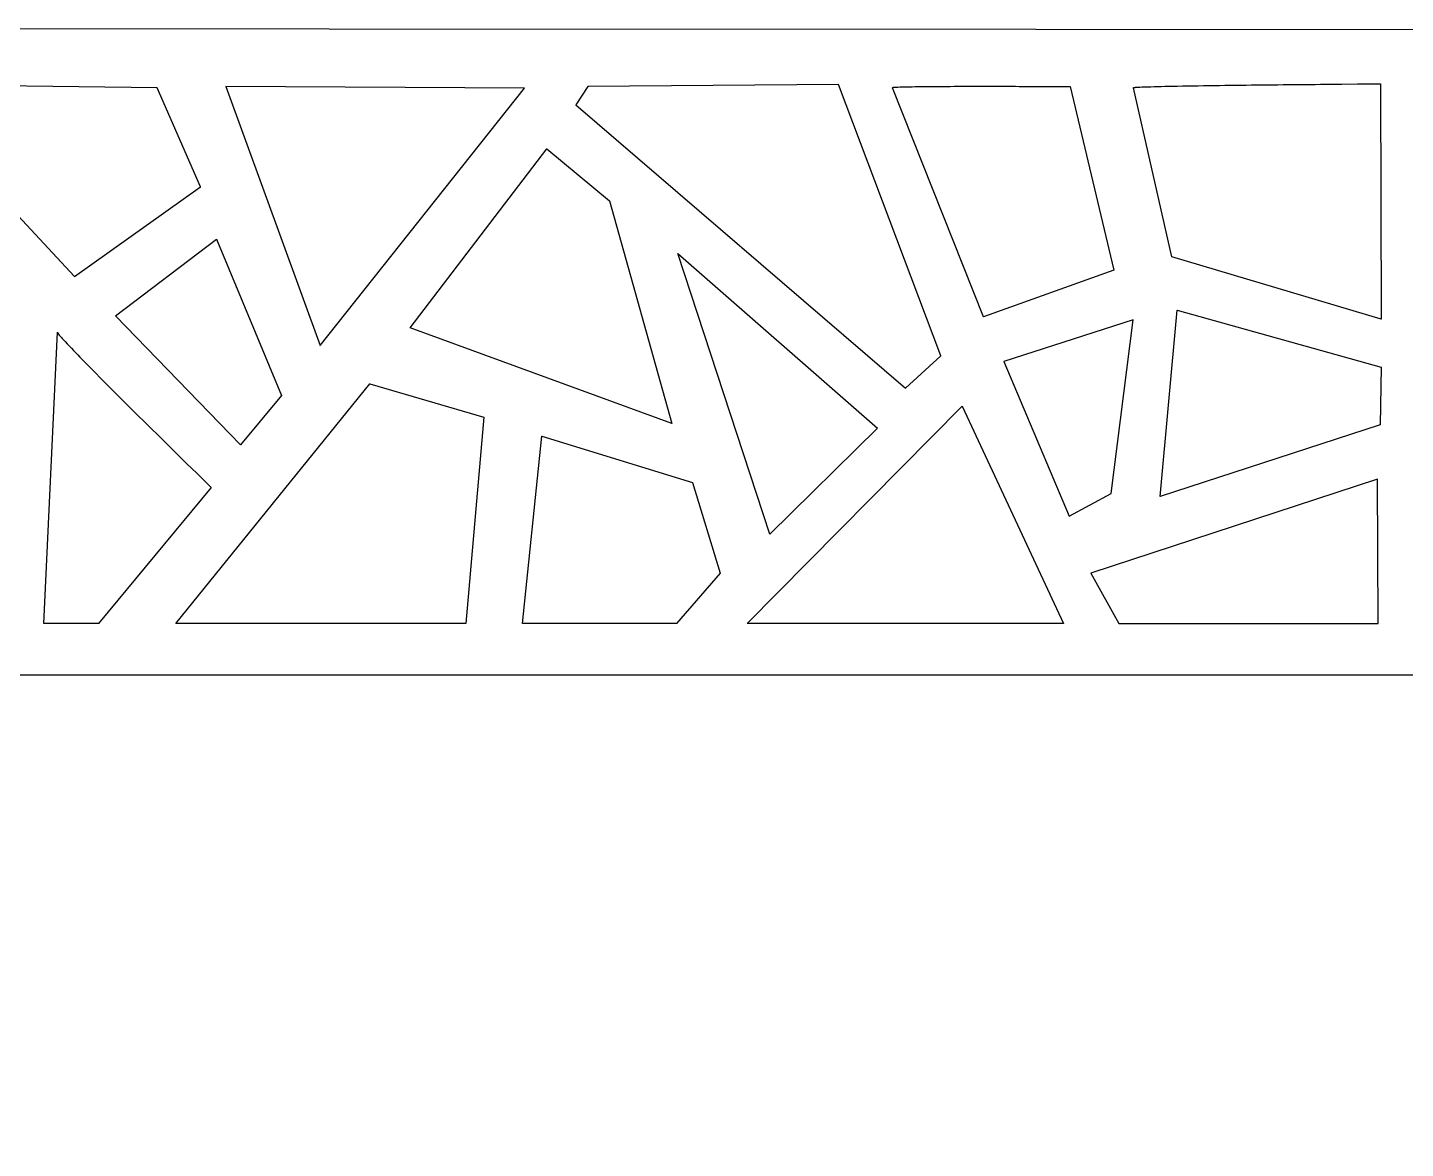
# Model space of a CAD drawing. Header units: centimetres. Extents: x -12.6 to 12.6, y -3.5 to 9.2.
# Drawn here: x 0.27 to 7.31, y -3.45 to 2.27 of the extents above; entities that cross this region are included whole.
import ezdxf

# ---------------------------------------------------------------- set-up
doc = ezdxf.new("R2010")
doc.units = ezdxf.units.CM
doc.header["$MEASUREMENT"] = 0

msp = doc.modelspace()

# ---------------------------------------------------------------- linework, layer by layer
at = {"color": 242}
for points, knots in [([(9.71681, -1.03813), (9.71681, -1.03813), (9.71681, -1.68893), (9.71681, -1.68893), (9.71681, -1.68893), (9.71681, -1.68893), (10.50429, -1.68893), (10.50429, -1.68893), (10.50429, -1.68893), (10.50429, -1.68893), (10.50429, -2.21057), (10.50429, -2.21057), (10.50429, -2.21057), (10.50429, -2.21057), (11.37797, -2.21057), (11.37797, -2.21057), (11.37797, -2.21057), (11.37797, -2.21057), (11.37797, -2.72474), (11.37797, -2.72474), (11.37797, -2.72474), (11.37797, -2.72474), (12.27171, -2.72474), (12.27171, -2.72474), (12.27171, -2.72474), (12.27171, -2.72474), (12.27171, -3.42096), (12.27171, -3.42096), (12.27171, -3.42096), (12.27171, -3.42096), (12.64448, -3.42096), (12.64448, -3.42096), (12.64448, -3.42096), (12.64448, -3.42096), (12.64448, -1.03813), (12.64448, -1.03813), (12.64448, -1.03813), (12.64448, -1.03813), (12.64448, -0.84156), (12.64448, -0.84156), (12.64448, -0.84156), (12.64448, -0.84156), (12.64448, 1.9979), (12.64448, 1.9979), (12.64448, 1.9979), (12.64448, 1.9979), (12.64448, 2.26964), (12.64448, 2.26964), (12.64448, 2.26964), (12.64448, 2.26964), (12.64448, 2.25736), (12.64448, 2.25736), (12.64448, 2.25736), (12.64448, 2.25736), (-12.63104, 2.26964), (-12.63104, 2.26964), (-12.63104, 2.26964), (-12.63104, 2.26964), (-12.63104, 1.9979), (-12.63104, 1.9979), (-12.63104, 1.9979), (-12.63104, 1.9979), (-12.63104, -0.84156), (-12.63104, -0.84156), (-12.63104, -0.84156), (-12.63104, -0.84156), (-12.63104, -1.03813), (-12.63104, -1.03813), (-12.63104, -1.03813), (-12.63104, -1.03813), (-12.63104, -3.45483), (-12.63104, -3.45483), (-12.63104, -3.45483), (-12.63104, -3.45483), (-12.25827, -3.45483), (-12.25827, -3.45483), (-12.25827, -3.45483), (-12.25827, -3.45483), (-12.25827, -2.72973), (-12.25827, -2.72973), (-12.25827, -2.72973), (-12.25827, -2.72973), (-11.35615, -2.72973), (-11.35615, -2.72973), (-11.35615, -2.72973), (-11.35615, -2.72973), (-11.35615, -2.21556), (-11.35615, -2.21556), (-11.35615, -2.21556), (-11.35615, -2.21556), (-10.49083, -2.21556), (-10.49083, -2.21556), (-10.49083, -2.21556), (-10.49083, -2.21556), (-10.49083, -1.66258), (-10.49083, -1.66258), (-10.49083, -1.66258), (-10.49083, -1.66258), (-9.68624, -1.66258), (-9.68624, -1.66258), (-9.68624, -1.66258), (-9.68624, -1.66258), (-9.68624, -1.03813), (-9.68624, -1.03813), (-9.68624, -1.03813), (-9.68624, -1.03813), (9.71681, -1.03813), (9.71681, -1.03813), (9.71681, -1.03813), (9.71681, -1.03813), (9.71681, -1.03813), (9.71681, -1.03813)], [0, 0, 0, 0, 0.0344828, 0.0344828, 0.0344828, 0.0344828, 0.0689655, 0.0689655, 0.0689655, 0.0689655, 0.1034483, 0.1034483, 0.1034483, 0.1034483, 0.137931, 0.137931, 0.137931, 0.137931, 0.1724138, 0.1724138, 0.1724138, 0.1724138, 0.2068966, 0.2068966, 0.2068966, 0.2068966, 0.2413793, 0.2413793, 0.2413793, 0.2413793, 0.2758621, 0.2758621, 0.2758621, 0.2758621, 0.3103448, 0.3103448, 0.3103448, 0.3103448, 0.3448276, 0.3448276, 0.3448276, 0.3448276, 0.3793103, 0.3793103, 0.3793103, 0.3793103, 0.4137931, 0.4137931, 0.4137931, 0.4137931, 0.4482759, 0.4482759, 0.4482759, 0.4482759, 0.4827586, 0.4827586, 0.4827586, 0.4827586, 0.5172414, 0.5172414, 0.5172414, 0.5172414, 0.5517241, 0.5517241, 0.5517241, 0.5517241, 0.5862069, 0.5862069, 0.5862069, 0.5862069, 0.6206897, 0.6206897, 0.6206897, 0.6206897, 0.6551724, 0.6551724, 0.6551724, 0.6551724, 0.6896552, 0.6896552, 0.6896552, 0.6896552, 0.7241379, 0.7241379, 0.7241379, 0.7241379, 0.7586207, 0.7586207, 0.7586207, 0.7586207, 0.7931034, 0.7931034, 0.7931034, 0.7931034, 0.8275862, 0.8275862, 0.8275862, 0.8275862, 0.862069, 0.862069, 0.862069, 0.862069, 0.8965517, 0.8965517, 0.8965517, 0.8965517, 0.9310345, 0.9310345, 0.9310345, 0.9310345, 1, 1, 1, 1]), ([(-0.39991, 1.97816), (-0.39991, 1.97816), (0.93515, 1.96127), (0.93515, 1.96127), (0.93515, 1.96127), (0.93515, 1.96127), (1.15677, 1.45604), (1.15677, 1.45604), (1.15677, 1.45604), (1.15677, 1.45604), (0.5131, 0.99771), (0.5131, 0.99771), (0.5131, 0.99771), (0.5131, 0.99771), (-0.39991, 1.97816), (-0.39991, 1.97816)], [0, 0, 0, 0, 0.2, 0.2, 0.2, 0.2, 0.4, 0.4, 0.4, 0.4, 0.6, 0.6, 0.6, 0.6, 1, 1, 1, 1]), ([(3.13528, 1.96933), (3.13528, 1.96933), (4.41596, 1.97816), (4.41596, 1.97816), (4.41596, 1.97816), (4.41596, 1.97816), (4.93811, 0.59301), (4.93811, 0.59301), (4.93811, 0.59301), (4.93811, 0.59301), (4.7573, 0.42836), (4.7573, 0.42836), (4.7573, 0.42836), (4.7573, 0.42836), (3.07375, 1.87563), (3.07375, 1.87563), (3.07375, 1.87563), (3.07375, 1.87563), (3.13528, 1.96933), (3.13528, 1.96933)], [0, 0, 0, 0, 0.1666667, 0.1666667, 0.1666667, 0.1666667, 0.3333333, 0.3333333, 0.3333333, 0.3333333, 0.5, 0.5, 0.5, 0.5, 0.6666667, 0.6666667, 0.6666667, 0.6666667, 1, 1, 1, 1]), ([(5.92177, 1.96264), (5.92177, 1.96264), (6.11852, 1.09857), (6.11852, 1.09857), (6.11852, 1.09857), (6.11852, 1.09857), (7.18784, 0.78023), (7.18784, 0.78023), (7.18784, 0.78023), (7.18784, 0.78023), (7.18394, 1.98237), (7.18394, 1.98237), (7.18394, 1.98237), (7.18394, 1.98237), (7.1296, 1.98198), (7.1296, 1.98198), (7.1296, 1.98198), (7.1296, 1.98198), (7.06724, 1.9815), (7.06724, 1.9815), (7.06724, 1.9815), (7.06724, 1.9815), (6.98636, 1.98085), (6.98636, 1.98085), (6.98636, 1.98085), (6.84154, 1.97969), (6.69672, 1.9783), (6.5519, 1.97668), (6.5519, 1.97668), (6.40723, 1.97506), (6.26256, 1.97297), (6.11791, 1.97042), (6.11791, 1.97042), (6.07035, 1.96946), (6.02281, 1.96822), (5.97527, 1.96668), (5.97527, 1.96668), (5.96201, 1.96618), (5.94876, 1.96552), (5.93552, 1.96469), (5.93552, 1.96469), (5.93379, 1.96457), (5.93206, 1.96443), (5.93033, 1.96428), (5.93033, 1.96428), (5.92861, 1.96413), (5.92688, 1.96393), (5.92516, 1.96367), (5.92516, 1.96367), (5.92516, 1.96367), (5.92257, 1.96316), (5.92257, 1.96316), (5.92257, 1.96316), (5.92257, 1.96316), (5.92177, 1.96264), (5.92177, 1.96264)], [0, 0, 0, 0, 0.0666667, 0.0666667, 0.0666667, 0.0666667, 0.1333333, 0.1333333, 0.1333333, 0.1333333, 0.2, 0.2, 0.2, 0.2, 0.2666667, 0.2666667, 0.2666667, 0.2666667, 0.3333333, 0.3333333, 0.3333333, 0.3333333, 0.4, 0.4, 0.4, 0.4, 0.4666667, 0.4666667, 0.4666667, 0.4666667, 0.5333333, 0.5333333, 0.5333333, 0.5333333, 0.6, 0.6, 0.6, 0.6, 0.6666667, 0.6666667, 0.6666667, 0.6666667, 0.7333333, 0.7333333, 0.7333333, 0.7333333, 0.8, 0.8, 0.8, 0.8, 0.8666667, 0.8666667, 0.8666667, 0.8666667, 1, 1, 1, 1]), ([(1.28564, 1.96933), (1.28564, 1.96933), (2.81067, 1.96049), (2.81067, 1.96049), (2.81067, 1.96049), (2.81067, 1.96049), (1.76722, 0.64632), (1.76722, 0.64632), (1.76722, 0.64632), (1.76722, 0.64632), (1.28564, 1.96933), (1.28564, 1.96933)], [0, 0, 0, 0, 0.25, 0.25, 0.25, 0.25, 0.5, 0.5, 0.5, 0.5, 1, 1, 1, 1]), ([(4.69042, 1.96264), (4.69042, 1.96264), (5.15662, 0.79161), (5.15662, 0.79161), (5.15662, 0.79161), (5.15662, 0.79161), (5.82192, 1.03036), (5.82192, 1.03036), (5.82192, 1.03036), (5.82192, 1.03036), (5.59891, 1.96832), (5.59891, 1.96832), (5.59891, 1.96832), (5.59891, 1.96832), (5.55969, 1.96855), (5.55969, 1.96855), (5.55969, 1.96855), (5.55969, 1.96855), (5.51468, 1.96879), (5.51468, 1.96879), (5.51468, 1.96879), (5.51468, 1.96879), (5.45631, 1.96906), (5.45631, 1.96906), (5.45631, 1.96906), (5.35186, 1.96952), (5.2474, 1.96977), (5.14294, 1.96982), (5.14294, 1.96982), (5.03876, 1.96983), (4.93459, 1.96936), (4.83042, 1.96841), (4.83042, 1.96841), (4.79632, 1.96798), (4.76222, 1.96724), (4.72813, 1.9662), (4.72813, 1.9662), (4.7222, 1.96598), (4.71626, 1.9658), (4.71032, 1.96567), (4.71032, 1.96567), (4.70437, 1.96554), (4.69845, 1.96487), (4.69262, 1.96367), (4.69262, 1.96367), (4.69262, 1.96367), (4.69042, 1.96264), (4.69042, 1.96264)], [0, 0, 0, 0, 0.0769231, 0.0769231, 0.0769231, 0.0769231, 0.1538462, 0.1538462, 0.1538462, 0.1538462, 0.2307692, 0.2307692, 0.2307692, 0.2307692, 0.3076923, 0.3076923, 0.3076923, 0.3076923, 0.3846154, 0.3846154, 0.3846154, 0.3846154, 0.4615385, 0.4615385, 0.4615385, 0.4615385, 0.5384615, 0.5384615, 0.5384615, 0.5384615, 0.6153846, 0.6153846, 0.6153846, 0.6153846, 0.6923077, 0.6923077, 0.6923077, 0.6923077, 0.7692308, 0.7692308, 0.7692308, 0.7692308, 0.8461538, 0.8461538, 0.8461538, 0.8461538, 1, 1, 1, 1]), ([(2.92573, 1.6511), (2.92573, 1.6511), (2.22787, 0.73629), (2.22787, 0.73629), (2.22787, 0.73629), (2.22787, 0.73629), (3.56316, 0.24766), (3.56316, 0.24766), (3.56316, 0.24766), (3.56316, 0.24766), (3.24567, 1.38424), (3.24567, 1.38424), (3.24567, 1.38424), (3.24567, 1.38424), (2.92573, 1.6511), (2.92573, 1.6511)], [0, 0, 0, 0, 0.2, 0.2, 0.2, 0.2, 0.4, 0.4, 0.4, 0.4, 0.6, 0.6, 0.6, 0.6, 1, 1, 1, 1]), ([(1.23814, 1.18857), (1.23814, 1.18857), (0.72223, 0.79676), (0.72223, 0.79676), (0.72223, 0.79676), (0.72223, 0.79676), (1.35988, 0.1381), (1.35988, 0.1381), (1.35988, 0.1381), (1.35988, 0.1381), (1.56924, 0.39018), (1.56924, 0.39018), (1.56924, 0.39018), (1.56924, 0.39018), (1.23814, 1.18857), (1.23814, 1.18857)], [0, 0, 0, 0, 0.2, 0.2, 0.2, 0.2, 0.4, 0.4, 0.4, 0.4, 0.6, 0.6, 0.6, 0.6, 1, 1, 1, 1]), ([(3.59378, 1.11563), (3.59378, 1.11563), (4.06514, -0.31689), (4.06514, -0.31689), (4.06514, -0.31689), (4.06514, -0.31689), (4.614, 0.22314), (4.614, 0.22314), (4.614, 0.22314), (4.614, 0.22314), (3.59378, 1.11563), (3.59378, 1.11563)], [0, 0, 0, 0, 0.25, 0.25, 0.25, 0.25, 0.5, 0.5, 0.5, 0.5, 1, 1, 1, 1]), ([(5.25972, 0.56422), (5.25972, 0.56422), (5.91996, 0.77682), (5.91996, 0.77682), (5.91996, 0.77682), (5.91996, 0.77682), (5.8086, -0.10914), (5.8086, -0.10914), (5.8086, -0.10914), (5.8086, -0.10914), (5.59458, -0.22519), (5.59458, -0.22519), (5.59458, -0.22519), (5.59458, -0.22519), (5.25972, 0.56422), (5.25972, 0.56422)], [0, 0, 0, 0, 0.2, 0.2, 0.2, 0.2, 0.4, 0.4, 0.4, 0.4, 0.6, 0.6, 0.6, 0.6, 1, 1, 1, 1]), ([(6.14472, 0.82571), (6.14472, 0.82571), (6.05949, -0.1246), (6.05949, -0.1246), (6.05949, -0.1246), (6.05949, -0.1246), (7.18263, 0.24019), (7.18263, 0.24019), (7.18263, 0.24019), (7.18263, 0.24019), (7.18797, 0.5358), (7.18797, 0.5358), (7.18797, 0.5358), (7.18797, 0.5358), (6.14472, 0.82571), (6.14472, 0.82571)], [0, 0, 0, 0, 0.2, 0.2, 0.2, 0.2, 0.4, 0.4, 0.4, 0.4, 0.6, 0.6, 0.6, 0.6, 1, 1, 1, 1]), ([(0.42554, 0.71471), (0.42554, 0.71471), (0.35511, -0.77446), (0.35511, -0.77446), (0.35511, -0.77446), (0.35511, -0.77446), (0.63418, -0.77446), (0.63418, -0.77446), (0.63418, -0.77446), (0.63418, -0.77446), (1.21073, -0.07905), (1.21073, -0.07905), (1.21073, -0.07905), (1.21073, -0.07905), (1.20169, -0.07023), (1.20169, -0.07023), (1.20169, -0.07023), (1.20169, -0.07023), (1.17617, -0.04529), (1.17617, -0.04529), (1.17617, -0.04529), (1.17617, -0.04529), (1.13655, -0.00652), (1.13655, -0.00652), (1.13655, -0.00652), (1.13655, -0.00652), (1.1122, 0.01733), (1.1122, 0.01733), (1.1122, 0.01733), (1.1122, 0.01733), (1.08523, 0.04377), (1.08523, 0.04377), (1.08523, 0.04377), (0.9934, 0.13377), (0.90186, 0.22406), (0.81061, 0.31466), (0.81061, 0.31466), (0.71974, 0.40489), (0.62945, 0.49571), (0.53976, 0.58712), (0.53976, 0.58712), (0.51063, 0.61711), (0.48188, 0.64746), (0.45352, 0.67818), (0.45352, 0.67818), (0.44842, 0.68383), (0.44313, 0.68932), (0.43766, 0.69462), (0.43766, 0.69462), (0.43212, 0.69998), (0.42784, 0.7065), (0.42511, 0.7137), (0.42511, 0.7137), (0.42496, 0.7141), (0.42515, 0.71454), (0.42554, 0.71471)], [0, 0, 0, 0, 0.0666667, 0.0666667, 0.0666667, 0.0666667, 0.1333333, 0.1333333, 0.1333333, 0.1333333, 0.2, 0.2, 0.2, 0.2, 0.2666667, 0.2666667, 0.2666667, 0.2666667, 0.3333333, 0.3333333, 0.3333333, 0.3333333, 0.4, 0.4, 0.4, 0.4, 0.4666667, 0.4666667, 0.4666667, 0.4666667, 0.5333333, 0.5333333, 0.5333333, 0.5333333, 0.6, 0.6, 0.6, 0.6, 0.6666667, 0.6666667, 0.6666667, 0.6666667, 0.7333333, 0.7333333, 0.7333333, 0.7333333, 0.8, 0.8, 0.8, 0.8, 0.8666667, 0.8666667, 0.8666667, 0.8666667, 1, 1, 1, 1]), ([(2.0204, 0.45079), (2.0204, 0.45079), (1.03051, -0.77446), (1.03051, -0.77446), (1.03051, -0.77446), (1.03051, -0.77446), (2.51082, -0.77446), (2.51082, -0.77446), (2.51082, -0.77446), (2.51082, -0.77446), (2.60397, 0.28063), (2.60397, 0.28063), (2.60397, 0.28063), (2.60397, 0.28063), (2.0204, 0.45079), (2.0204, 0.45079)], [0, 0, 0, 0, 0.2, 0.2, 0.2, 0.2, 0.4, 0.4, 0.4, 0.4, 0.6, 0.6, 0.6, 0.6, 1, 1, 1, 1]), ([(5.04663, 0.33683), (5.04663, 0.33683), (3.94924, -0.77446), (3.94924, -0.77446), (3.94924, -0.77446), (3.94924, -0.77446), (5.56565, -0.77446), (5.56565, -0.77446), (5.56565, -0.77446), (5.56565, -0.77446), (5.04663, 0.33683), (5.04663, 0.33683)], [0, 0, 0, 0, 0.25, 0.25, 0.25, 0.25, 0.5, 0.5, 0.5, 0.5, 1, 1, 1, 1]), ([(2.90027, 0.18299), (2.90027, 0.18299), (2.80131, -0.77446), (2.80131, -0.77446), (2.80131, -0.77446), (2.80131, -0.77446), (3.58838, -0.77446), (3.58838, -0.77446), (3.58838, -0.77446), (3.58838, -0.77446), (3.81132, -0.51735), (3.81132, -0.51735), (3.81132, -0.51735), (3.81132, -0.51735), (3.66903, -0.05388), (3.66903, -0.05388), (3.66903, -0.05388), (3.66903, -0.05388), (2.90027, 0.18299), (2.90027, 0.18299)], [0, 0, 0, 0, 0.1666667, 0.1666667, 0.1666667, 0.1666667, 0.3333333, 0.3333333, 0.3333333, 0.3333333, 0.5, 0.5, 0.5, 0.5, 0.6666667, 0.6666667, 0.6666667, 0.6666667, 1, 1, 1, 1]), ([(5.70525, -0.51741), (5.70525, -0.51741), (7.16958, -0.03702), (7.16958, -0.03702), (7.16958, -0.03702), (7.16958, -0.03702), (7.17281, -0.77446), (7.17281, -0.77446), (7.17281, -0.77446), (7.17281, -0.77446), (5.8472, -0.77446), (5.8472, -0.77446), (5.8472, -0.77446), (5.8472, -0.77446), (5.70525, -0.51741), (5.70525, -0.51741)], [0, 0, 0, 0, 0.2, 0.2, 0.2, 0.2, 0.4, 0.4, 0.4, 0.4, 0.6, 0.6, 0.6, 0.6, 1, 1, 1, 1])]:
    msp.add_open_spline(points, degree=3, knots=knots, dxfattribs=at)
at = {"color": 242, "lineweight": 9}
for points, knots in [([(9.71681, -1.03813), (9.71681, -1.03813), (9.71681, -1.68893), (9.71681, -1.68893), (9.71681, -1.68893), (9.71681, -1.68893), (10.50429, -1.68893), (10.50429, -1.68893), (10.50429, -1.68893), (10.50429, -1.68893), (10.50429, -2.21057), (10.50429, -2.21057), (10.50429, -2.21057), (10.50429, -2.21057), (11.37797, -2.21057), (11.37797, -2.21057), (11.37797, -2.21057), (11.37797, -2.21057), (11.37797, -2.72474), (11.37797, -2.72474), (11.37797, -2.72474), (11.37797, -2.72474), (12.27171, -2.72474), (12.27171, -2.72474), (12.27171, -2.72474), (12.27171, -2.72474), (12.27171, -3.42096), (12.27171, -3.42096), (12.27171, -3.42096), (12.27171, -3.42096), (12.64448, -3.42096), (12.64448, -3.42096), (12.64448, -3.42096), (12.64448, -3.42096), (12.64448, -1.03813), (12.64448, -1.03813), (12.64448, -1.03813), (12.64448, -1.03813), (12.64448, -0.84156), (12.64448, -0.84156), (12.64448, -0.84156), (12.64448, -0.84156), (12.64448, 1.9979), (12.64448, 1.9979), (12.64448, 1.9979), (12.64448, 1.9979), (12.64448, 2.26964), (12.64448, 2.26964), (12.64448, 2.26964), (12.64448, 2.26964), (12.64448, 2.25736), (12.64448, 2.25736), (12.64448, 2.25736), (12.64448, 2.25736), (-12.63104, 2.26964), (-12.63104, 2.26964), (-12.63104, 2.26964), (-12.63104, 2.26964), (-12.63104, 1.9979), (-12.63104, 1.9979), (-12.63104, 1.9979), (-12.63104, 1.9979), (-12.63104, -0.84156), (-12.63104, -0.84156), (-12.63104, -0.84156), (-12.63104, -0.84156), (-12.63104, -1.03813), (-12.63104, -1.03813), (-12.63104, -1.03813), (-12.63104, -1.03813), (-12.63104, -3.45483), (-12.63104, -3.45483), (-12.63104, -3.45483), (-12.63104, -3.45483), (-12.25827, -3.45483), (-12.25827, -3.45483), (-12.25827, -3.45483), (-12.25827, -3.45483), (-12.25827, -2.72973), (-12.25827, -2.72973), (-12.25827, -2.72973), (-12.25827, -2.72973), (-11.35615, -2.72973), (-11.35615, -2.72973), (-11.35615, -2.72973), (-11.35615, -2.72973), (-11.35615, -2.21556), (-11.35615, -2.21556), (-11.35615, -2.21556), (-11.35615, -2.21556), (-10.49083, -2.21556), (-10.49083, -2.21556), (-10.49083, -2.21556), (-10.49083, -2.21556), (-10.49083, -1.66258), (-10.49083, -1.66258), (-10.49083, -1.66258), (-10.49083, -1.66258), (-9.68624, -1.66258), (-9.68624, -1.66258), (-9.68624, -1.66258), (-9.68624, -1.66258), (-9.68624, -1.03813), (-9.68624, -1.03813), (-9.68624, -1.03813), (-9.68624, -1.03813), (9.71681, -1.03813), (9.71681, -1.03813)], [0, 0, 0, 0, 0.0357143, 0.0357143, 0.0357143, 0.0357143, 0.0714286, 0.0714286, 0.0714286, 0.0714286, 0.1071429, 0.1071429, 0.1071429, 0.1071429, 0.1428571, 0.1428571, 0.1428571, 0.1428571, 0.1785714, 0.1785714, 0.1785714, 0.1785714, 0.2142857, 0.2142857, 0.2142857, 0.2142857, 0.25, 0.25, 0.25, 0.25, 0.2857143, 0.2857143, 0.2857143, 0.2857143, 0.3214286, 0.3214286, 0.3214286, 0.3214286, 0.3571429, 0.3571429, 0.3571429, 0.3571429, 0.3928571, 0.3928571, 0.3928571, 0.3928571, 0.4285714, 0.4285714, 0.4285714, 0.4285714, 0.4642857, 0.4642857, 0.4642857, 0.4642857, 0.5, 0.5, 0.5, 0.5, 0.5357143, 0.5357143, 0.5357143, 0.5357143, 0.5714286, 0.5714286, 0.5714286, 0.5714286, 0.6071429, 0.6071429, 0.6071429, 0.6071429, 0.6428571, 0.6428571, 0.6428571, 0.6428571, 0.6785714, 0.6785714, 0.6785714, 0.6785714, 0.7142857, 0.7142857, 0.7142857, 0.7142857, 0.75, 0.75, 0.75, 0.75, 0.7857143, 0.7857143, 0.7857143, 0.7857143, 0.8214286, 0.8214286, 0.8214286, 0.8214286, 0.8571429, 0.8571429, 0.8571429, 0.8571429, 0.8928571, 0.8928571, 0.8928571, 0.8928571, 0.9285714, 0.9285714, 0.9285714, 0.9285714, 1, 1, 1, 1]), ([(-0.39991, 1.97816), (-0.39991, 1.97816), (0.93515, 1.96127), (0.93515, 1.96127), (0.93515, 1.96127), (0.93515, 1.96127), (1.15677, 1.45604), (1.15677, 1.45604), (1.15677, 1.45604), (1.15677, 1.45604), (0.5131, 0.99771), (0.5131, 0.99771), (0.5131, 0.99771), (0.5131, 0.99771), (-0.39991, 1.97816), (-0.39991, 1.97816)], [0, 0, 0, 0, 0.2, 0.2, 0.2, 0.2, 0.4, 0.4, 0.4, 0.4, 0.6, 0.6, 0.6, 0.6, 1, 1, 1, 1]), ([(3.13528, 1.96933), (3.13528, 1.96933), (4.41596, 1.97816), (4.41596, 1.97816), (4.41596, 1.97816), (4.41596, 1.97816), (4.93811, 0.59301), (4.93811, 0.59301), (4.93811, 0.59301), (4.93811, 0.59301), (4.7573, 0.42836), (4.7573, 0.42836), (4.7573, 0.42836), (4.7573, 0.42836), (3.07375, 1.87563), (3.07375, 1.87563), (3.07375, 1.87563), (3.07375, 1.87563), (3.13528, 1.96933), (3.13528, 1.96933)], [0, 0, 0, 0, 0.1666667, 0.1666667, 0.1666667, 0.1666667, 0.3333333, 0.3333333, 0.3333333, 0.3333333, 0.5, 0.5, 0.5, 0.5, 0.6666667, 0.6666667, 0.6666667, 0.6666667, 1, 1, 1, 1]), ([(5.92177, 1.96264), (5.92177, 1.96264), (6.11852, 1.09857), (6.11852, 1.09857), (6.11852, 1.09857), (6.11852, 1.09857), (7.18784, 0.78023), (7.18784, 0.78023), (7.18784, 0.78023), (7.18784, 0.78023), (7.18394, 1.98237), (7.18394, 1.98237), (7.18394, 1.98237), (7.18394, 1.98237), (7.1296, 1.98198), (7.1296, 1.98198), (7.1296, 1.98198), (7.1296, 1.98198), (7.06724, 1.9815), (7.06724, 1.9815), (7.06724, 1.9815), (7.06724, 1.9815), (6.98636, 1.98085), (6.98636, 1.98085), (6.98636, 1.98085), (6.84154, 1.97969), (6.69672, 1.9783), (6.5519, 1.97668), (6.5519, 1.97668), (6.40723, 1.97506), (6.26256, 1.97297), (6.11791, 1.97042), (6.11791, 1.97042), (6.07035, 1.96946), (6.02281, 1.96822), (5.97527, 1.96668), (5.97527, 1.96668), (5.96201, 1.96618), (5.94876, 1.96552), (5.93552, 1.96469), (5.93552, 1.96469), (5.93379, 1.96457), (5.93206, 1.96443), (5.93033, 1.96428), (5.93033, 1.96428), (5.92861, 1.96413), (5.92688, 1.96393), (5.92516, 1.96367), (5.92516, 1.96367), (5.92516, 1.96367), (5.92257, 1.96316), (5.92257, 1.96316), (5.92257, 1.96316), (5.92257, 1.96316), (5.92177, 1.96264), (5.92177, 1.96264)], [0, 0, 0, 0, 0.0666667, 0.0666667, 0.0666667, 0.0666667, 0.1333333, 0.1333333, 0.1333333, 0.1333333, 0.2, 0.2, 0.2, 0.2, 0.2666667, 0.2666667, 0.2666667, 0.2666667, 0.3333333, 0.3333333, 0.3333333, 0.3333333, 0.4, 0.4, 0.4, 0.4, 0.4666667, 0.4666667, 0.4666667, 0.4666667, 0.5333333, 0.5333333, 0.5333333, 0.5333333, 0.6, 0.6, 0.6, 0.6, 0.6666667, 0.6666667, 0.6666667, 0.6666667, 0.7333333, 0.7333333, 0.7333333, 0.7333333, 0.8, 0.8, 0.8, 0.8, 0.8666667, 0.8666667, 0.8666667, 0.8666667, 1, 1, 1, 1]), ([(1.28564, 1.96933), (1.28564, 1.96933), (2.81067, 1.96049), (2.81067, 1.96049), (2.81067, 1.96049), (2.81067, 1.96049), (1.76722, 0.64632), (1.76722, 0.64632), (1.76722, 0.64632), (1.76722, 0.64632), (1.28564, 1.96933), (1.28564, 1.96933)], [0, 0, 0, 0, 0.25, 0.25, 0.25, 0.25, 0.5, 0.5, 0.5, 0.5, 1, 1, 1, 1]), ([(4.69042, 1.96264), (4.69042, 1.96264), (5.15662, 0.79161), (5.15662, 0.79161), (5.15662, 0.79161), (5.15662, 0.79161), (5.82192, 1.03036), (5.82192, 1.03036), (5.82192, 1.03036), (5.82192, 1.03036), (5.59891, 1.96832), (5.59891, 1.96832), (5.59891, 1.96832), (5.59891, 1.96832), (5.55969, 1.96855), (5.55969, 1.96855), (5.55969, 1.96855), (5.55969, 1.96855), (5.51468, 1.96879), (5.51468, 1.96879), (5.51468, 1.96879), (5.51468, 1.96879), (5.45631, 1.96906), (5.45631, 1.96906), (5.45631, 1.96906), (5.35186, 1.96952), (5.2474, 1.96977), (5.14294, 1.96982), (5.14294, 1.96982), (5.03876, 1.96983), (4.93459, 1.96936), (4.83042, 1.96841), (4.83042, 1.96841), (4.79632, 1.96798), (4.76222, 1.96724), (4.72813, 1.9662), (4.72813, 1.9662), (4.7222, 1.96598), (4.71626, 1.9658), (4.71032, 1.96567), (4.71032, 1.96567), (4.70437, 1.96554), (4.69845, 1.96487), (4.69262, 1.96367), (4.69262, 1.96367), (4.69262, 1.96367), (4.69042, 1.96264), (4.69042, 1.96264)], [0, 0, 0, 0, 0.0769231, 0.0769231, 0.0769231, 0.0769231, 0.1538462, 0.1538462, 0.1538462, 0.1538462, 0.2307692, 0.2307692, 0.2307692, 0.2307692, 0.3076923, 0.3076923, 0.3076923, 0.3076923, 0.3846154, 0.3846154, 0.3846154, 0.3846154, 0.4615385, 0.4615385, 0.4615385, 0.4615385, 0.5384615, 0.5384615, 0.5384615, 0.5384615, 0.6153846, 0.6153846, 0.6153846, 0.6153846, 0.6923077, 0.6923077, 0.6923077, 0.6923077, 0.7692308, 0.7692308, 0.7692308, 0.7692308, 0.8461538, 0.8461538, 0.8461538, 0.8461538, 1, 1, 1, 1]), ([(2.92573, 1.6511), (2.92573, 1.6511), (2.22787, 0.73629), (2.22787, 0.73629), (2.22787, 0.73629), (2.22787, 0.73629), (3.56316, 0.24766), (3.56316, 0.24766), (3.56316, 0.24766), (3.56316, 0.24766), (3.24567, 1.38424), (3.24567, 1.38424), (3.24567, 1.38424), (3.24567, 1.38424), (2.92573, 1.6511), (2.92573, 1.6511)], [0, 0, 0, 0, 0.2, 0.2, 0.2, 0.2, 0.4, 0.4, 0.4, 0.4, 0.6, 0.6, 0.6, 0.6, 1, 1, 1, 1]), ([(1.23814, 1.18857), (1.23814, 1.18857), (0.72223, 0.79676), (0.72223, 0.79676), (0.72223, 0.79676), (0.72223, 0.79676), (1.35988, 0.1381), (1.35988, 0.1381), (1.35988, 0.1381), (1.35988, 0.1381), (1.56924, 0.39018), (1.56924, 0.39018), (1.56924, 0.39018), (1.56924, 0.39018), (1.23814, 1.18857), (1.23814, 1.18857)], [0, 0, 0, 0, 0.2, 0.2, 0.2, 0.2, 0.4, 0.4, 0.4, 0.4, 0.6, 0.6, 0.6, 0.6, 1, 1, 1, 1]), ([(3.59378, 1.11563), (3.59378, 1.11563), (4.06514, -0.31689), (4.06514, -0.31689), (4.06514, -0.31689), (4.06514, -0.31689), (4.614, 0.22314), (4.614, 0.22314), (4.614, 0.22314), (4.614, 0.22314), (3.59378, 1.11563), (3.59378, 1.11563)], [0, 0, 0, 0, 0.25, 0.25, 0.25, 0.25, 0.5, 0.5, 0.5, 0.5, 1, 1, 1, 1]), ([(5.25972, 0.56422), (5.25972, 0.56422), (5.91996, 0.77682), (5.91996, 0.77682), (5.91996, 0.77682), (5.91996, 0.77682), (5.8086, -0.10914), (5.8086, -0.10914), (5.8086, -0.10914), (5.8086, -0.10914), (5.59458, -0.22519), (5.59458, -0.22519), (5.59458, -0.22519), (5.59458, -0.22519), (5.25972, 0.56422), (5.25972, 0.56422)], [0, 0, 0, 0, 0.2, 0.2, 0.2, 0.2, 0.4, 0.4, 0.4, 0.4, 0.6, 0.6, 0.6, 0.6, 1, 1, 1, 1]), ([(6.14472, 0.82571), (6.14472, 0.82571), (6.05949, -0.1246), (6.05949, -0.1246), (6.05949, -0.1246), (6.05949, -0.1246), (7.18263, 0.24019), (7.18263, 0.24019), (7.18263, 0.24019), (7.18263, 0.24019), (7.18797, 0.5358), (7.18797, 0.5358), (7.18797, 0.5358), (7.18797, 0.5358), (6.14472, 0.82571), (6.14472, 0.82571)], [0, 0, 0, 0, 0.2, 0.2, 0.2, 0.2, 0.4, 0.4, 0.4, 0.4, 0.6, 0.6, 0.6, 0.6, 1, 1, 1, 1]), ([(0.42554, 0.71471), (0.42554, 0.71471), (0.35511, -0.77446), (0.35511, -0.77446), (0.35511, -0.77446), (0.35511, -0.77446), (0.63418, -0.77446), (0.63418, -0.77446), (0.63418, -0.77446), (0.63418, -0.77446), (1.21073, -0.07905), (1.21073, -0.07905), (1.21073, -0.07905), (1.21073, -0.07905), (1.20169, -0.07023), (1.20169, -0.07023), (1.20169, -0.07023), (1.20169, -0.07023), (1.17617, -0.04529), (1.17617, -0.04529), (1.17617, -0.04529), (1.17617, -0.04529), (1.13655, -0.00652), (1.13655, -0.00652), (1.13655, -0.00652), (1.13655, -0.00652), (1.1122, 0.01733), (1.1122, 0.01733), (1.1122, 0.01733), (1.1122, 0.01733), (1.08523, 0.04377), (1.08523, 0.04377), (1.08523, 0.04377), (0.9934, 0.13377), (0.90186, 0.22406), (0.81061, 0.31466), (0.81061, 0.31466), (0.71974, 0.40489), (0.62945, 0.49571), (0.53976, 0.58712), (0.53976, 0.58712), (0.51063, 0.61711), (0.48188, 0.64746), (0.45352, 0.67818), (0.45352, 0.67818), (0.44842, 0.68383), (0.44313, 0.68932), (0.43766, 0.69462), (0.43766, 0.69462), (0.43212, 0.69998), (0.42784, 0.7065), (0.42511, 0.7137), (0.42511, 0.7137), (0.42496, 0.7141), (0.42515, 0.71454), (0.42554, 0.71471)], [0, 0, 0, 0, 0.0666667, 0.0666667, 0.0666667, 0.0666667, 0.1333333, 0.1333333, 0.1333333, 0.1333333, 0.2, 0.2, 0.2, 0.2, 0.2666667, 0.2666667, 0.2666667, 0.2666667, 0.3333333, 0.3333333, 0.3333333, 0.3333333, 0.4, 0.4, 0.4, 0.4, 0.4666667, 0.4666667, 0.4666667, 0.4666667, 0.5333333, 0.5333333, 0.5333333, 0.5333333, 0.6, 0.6, 0.6, 0.6, 0.6666667, 0.6666667, 0.6666667, 0.6666667, 0.7333333, 0.7333333, 0.7333333, 0.7333333, 0.8, 0.8, 0.8, 0.8, 0.8666667, 0.8666667, 0.8666667, 0.8666667, 1, 1, 1, 1]), ([(2.0204, 0.45079), (2.0204, 0.45079), (1.03051, -0.77446), (1.03051, -0.77446), (1.03051, -0.77446), (1.03051, -0.77446), (2.51082, -0.77446), (2.51082, -0.77446), (2.51082, -0.77446), (2.51082, -0.77446), (2.60397, 0.28063), (2.60397, 0.28063), (2.60397, 0.28063), (2.60397, 0.28063), (2.0204, 0.45079), (2.0204, 0.45079)], [0, 0, 0, 0, 0.2, 0.2, 0.2, 0.2, 0.4, 0.4, 0.4, 0.4, 0.6, 0.6, 0.6, 0.6, 1, 1, 1, 1]), ([(5.04663, 0.33683), (5.04663, 0.33683), (3.94924, -0.77446), (3.94924, -0.77446), (3.94924, -0.77446), (3.94924, -0.77446), (5.56565, -0.77446), (5.56565, -0.77446), (5.56565, -0.77446), (5.56565, -0.77446), (5.04663, 0.33683), (5.04663, 0.33683)], [0, 0, 0, 0, 0.25, 0.25, 0.25, 0.25, 0.5, 0.5, 0.5, 0.5, 1, 1, 1, 1]), ([(2.90027, 0.18299), (2.90027, 0.18299), (2.80131, -0.77446), (2.80131, -0.77446), (2.80131, -0.77446), (2.80131, -0.77446), (3.58838, -0.77446), (3.58838, -0.77446), (3.58838, -0.77446), (3.58838, -0.77446), (3.81132, -0.51735), (3.81132, -0.51735), (3.81132, -0.51735), (3.81132, -0.51735), (3.66903, -0.05388), (3.66903, -0.05388), (3.66903, -0.05388), (3.66903, -0.05388), (2.90027, 0.18299), (2.90027, 0.18299)], [0, 0, 0, 0, 0.1666667, 0.1666667, 0.1666667, 0.1666667, 0.3333333, 0.3333333, 0.3333333, 0.3333333, 0.5, 0.5, 0.5, 0.5, 0.6666667, 0.6666667, 0.6666667, 0.6666667, 1, 1, 1, 1]), ([(5.70525, -0.51741), (5.70525, -0.51741), (7.16958, -0.03702), (7.16958, -0.03702), (7.16958, -0.03702), (7.16958, -0.03702), (7.17281, -0.77446), (7.17281, -0.77446), (7.17281, -0.77446), (7.17281, -0.77446), (5.8472, -0.77446), (5.8472, -0.77446), (5.8472, -0.77446), (5.8472, -0.77446), (5.70525, -0.51741), (5.70525, -0.51741)], [0, 0, 0, 0, 0.2, 0.2, 0.2, 0.2, 0.4, 0.4, 0.4, 0.4, 0.6, 0.6, 0.6, 0.6, 1, 1, 1, 1])]:
    msp.add_open_spline(points, degree=3, knots=knots, dxfattribs=at)

doc.saveas('drawing.dxf')
